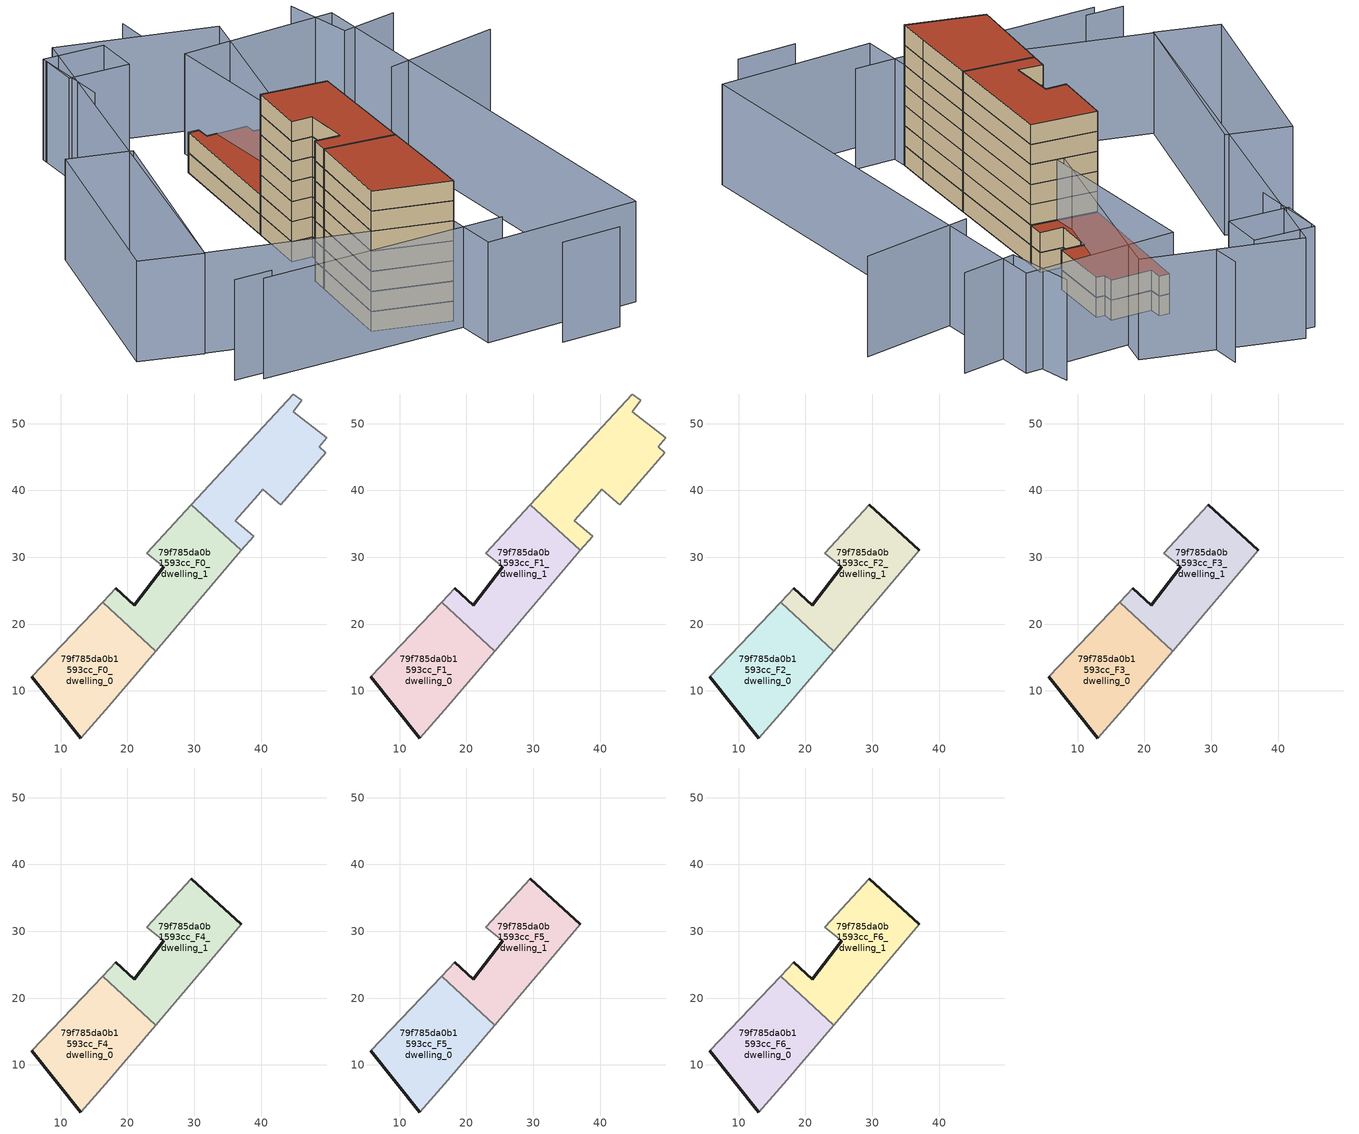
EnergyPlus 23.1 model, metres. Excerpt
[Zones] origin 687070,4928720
79f785da0b1593cc_F0_dwelling_0
 floor ground (EU_floor_Construction): 16.77,7.22 24.21,15.96 16.26,23.27 5.67,12.12 13.04,2.96 z0
 wall outside (EU_wall_Construction): 13.04,2.96 5.67,12.12 z0:3
 wall adiabatic (EU_wall_Construction): 24.21,15.96 16.77,7.22 13.04,2.96 / 5.67,12.12 16.26,23.27 z0:3
 wall to 79f785da0b1593cc_F0_dwelling_1 (EU_wall_Construction): 16.26,23.27 24.21,15.96 z0:3
79f785da0b1593cc_F0_dwelling_1
 floor ground (EU_floor_Construction): 24.21,15.96 37.04,31.02 29.58,37.89 22.85,30.59 25.39,28.57 21.04,22.84 18.24,25.35 16.26,23.27 z0
 wall outside (EU_wall_Construction): 18.24,25.35 21.04,22.84 25.39,28.57 z0:3
 wall adiabatic (EU_wall_Construction): 25.39,28.57 22.85,30.59 29.58,37.89 / 37.04,31.02 24.21,15.96 / 16.26,23.27 18.24,25.35 z0:3
 wall to 79f785da0b1593cc_F0_dwelling_2 (EU_wall_Construction): 29.58,37.89 37.04,31.02 z0:3
79f785da0b1593cc_F0_dwelling_2
 floor ground (EU_floor_Construction): 42.96,37.87 49.67,45.65 48.69,46.51 49.81,47.88 44.77,51.74 46.08,53.46 44.81,54.43 29.58,37.89 37.04,31.02 38.85,33.15 36.13,35.46 39.53,39.36 40.24,40.18 41.94,38.7 z0
 wall adiabatic (EU_wall_Construction): 29.58,37.89 44.81,54.43 46.08,53.46 44.77,51.74 49.81,47.88 48.69,46.51 49.67,45.65 42.96,37.87 41.94,38.7 40.24,40.18 39.53,39.36 36.13,35.46 38.85,33.15 37.04,31.02 z0:3
79f785da0b1593cc_F1_dwelling_0
 floor to 79f785da0b1593cc_F0_dwelling_0 (EU_floor_Construction): 16.77,7.22 24.21,15.96 16.26,23.27 5.67,12.12 13.04,2.96 z3
 wall outside (EU_wall_Construction): 13.04,2.96 5.67,12.12 z3:6
 wall adiabatic (EU_wall_Construction): 24.21,15.96 16.77,7.22 13.04,2.96 / 5.67,12.12 16.26,23.27 z3:6
 wall to 79f785da0b1593cc_F1_dwelling_1 (EU_wall_Construction): 16.26,23.27 24.21,15.96 z3:6
79f785da0b1593cc_F1_dwelling_1
 floor to 79f785da0b1593cc_F0_dwelling_1 (EU_floor_Construction): 24.21,15.96 37.04,31.02 29.58,37.89 22.85,30.59 25.39,28.57 21.04,22.84 18.24,25.35 16.26,23.27 z3
 wall outside (EU_wall_Construction): 18.24,25.35 21.04,22.84 25.39,28.57 z3:6
 wall adiabatic (EU_wall_Construction): 25.39,28.57 22.85,30.59 29.58,37.89 / 37.04,31.02 24.21,15.96 / 16.26,23.27 18.24,25.35 z3:6
 wall to 79f785da0b1593cc_F1_dwelling_2 (EU_wall_Construction): 29.58,37.89 37.04,31.02 z3:6
79f785da0b1593cc_F1_dwelling_2
 floor to 79f785da0b1593cc_F0_dwelling_2 (EU_floor_Construction): 42.96,37.87 49.67,45.65 48.69,46.51 49.81,47.88 44.77,51.74 46.08,53.46 44.81,54.43 29.58,37.89 37.04,31.02 38.85,33.15 36.13,35.46 39.53,39.36 40.24,40.18 41.94,38.7 z3
 wall adiabatic (EU_wall_Construction): 29.58,37.89 44.81,54.43 46.08,53.46 44.77,51.74 49.81,47.88 48.69,46.51 49.67,45.65 42.96,37.87 41.94,38.7 40.24,40.18 39.53,39.36 36.13,35.46 38.85,33.15 37.04,31.02 z3:6
 roof outside (EU_roof_Construction): 46.08,53.46 44.77,51.74 49.81,47.88 48.69,46.51 49.67,45.65 42.96,37.87 41.94,38.7 40.24,40.18 39.53,39.36 36.13,35.46 38.85,33.15 37.04,31.02 29.58,37.89 44.81,54.43 z6
79f785da0b1593cc_F2_dwelling_0
 floor to 79f785da0b1593cc_F1_dwelling_0 (EU_floor_Construction): 16.77,7.22 24.21,15.96 16.26,23.27 5.67,12.12 13.04,2.96 z6
 wall outside (EU_wall_Construction): 13.04,2.96 5.67,12.12 z6:9
 wall adiabatic (EU_wall_Construction): 24.21,15.96 16.77,7.22 13.04,2.96 / 5.67,12.12 16.26,23.27 z6:9
 wall to 79f785da0b1593cc_F2_dwelling_1 (EU_wall_Construction): 16.26,23.27 24.21,15.96 z6:9
79f785da0b1593cc_F2_dwelling_1
 floor to 79f785da0b1593cc_F1_dwelling_1 (EU_floor_Construction): 24.21,15.96 37.04,31.02 29.58,37.89 22.85,30.59 25.39,28.57 21.04,22.84 18.24,25.35 16.26,23.27 z6
 wall outside (EU_wall_Construction): 29.58,37.89 37.04,31.02 / 18.24,25.35 21.04,22.84 25.39,28.57 z6:9
 wall adiabatic (EU_wall_Construction): 25.39,28.57 22.85,30.59 29.58,37.89 / 37.04,31.02 24.21,15.96 / 16.26,23.27 18.24,25.35 z6:9
79f785da0b1593cc_F3_dwelling_0
 floor to 79f785da0b1593cc_F2_dwelling_0 (EU_floor_Construction): 16.77,7.22 24.21,15.96 16.26,23.27 5.67,12.12 13.04,2.96 z9
 wall outside (EU_wall_Construction): 13.04,2.96 5.67,12.12 z9:12
 wall adiabatic (EU_wall_Construction): 24.21,15.96 16.77,7.22 13.04,2.96 / 5.67,12.12 16.26,23.27 z9:12
 wall to 79f785da0b1593cc_F3_dwelling_1 (EU_wall_Construction): 16.26,23.27 24.21,15.96 z9:12
79f785da0b1593cc_F3_dwelling_1
 floor to 79f785da0b1593cc_F2_dwelling_1 (EU_floor_Construction): 24.21,15.96 37.04,31.02 29.58,37.89 22.85,30.59 25.39,28.57 21.04,22.84 18.24,25.35 16.26,23.27 z9
 wall outside (EU_wall_Construction): 29.58,37.89 37.04,31.02 / 18.24,25.35 21.04,22.84 25.39,28.57 z9:12
 wall adiabatic (EU_wall_Construction): 25.39,28.57 22.85,30.59 29.58,37.89 / 37.04,31.02 24.21,15.96 / 16.26,23.27 18.24,25.35 z9:12
79f785da0b1593cc_F4_dwelling_0
 floor to 79f785da0b1593cc_F3_dwelling_0 (EU_floor_Construction): 16.77,7.22 24.21,15.96 16.26,23.27 5.67,12.12 13.04,2.96 z12
 wall outside (EU_wall_Construction): 13.04,2.96 5.67,12.12 z12:15
 wall adiabatic (EU_wall_Construction): 24.21,15.96 16.77,7.22 13.04,2.96 / 5.67,12.12 16.26,23.27 z12:15
 wall to 79f785da0b1593cc_F4_dwelling_1 (EU_wall_Construction): 16.26,23.27 24.21,15.96 z12:15
79f785da0b1593cc_F4_dwelling_1
 floor to 79f785da0b1593cc_F3_dwelling_1 (EU_floor_Construction): 24.21,15.96 37.04,31.02 29.58,37.89 22.85,30.59 25.39,28.57 21.04,22.84 18.24,25.35 16.26,23.27 z12
 wall outside (EU_wall_Construction): 29.58,37.89 37.04,31.02 / 18.24,25.35 21.04,22.84 25.39,28.57 z12:15
 wall adiabatic (EU_wall_Construction): 25.39,28.57 22.85,30.59 29.58,37.89 / 37.04,31.02 24.21,15.96 / 16.26,23.27 18.24,25.35 z12:15
79f785da0b1593cc_F5_dwelling_0
 floor to 79f785da0b1593cc_F4_dwelling_0 (EU_floor_Construction): 16.77,7.22 24.21,15.96 16.26,23.27 5.67,12.12 13.04,2.96 z15
 wall outside (EU_wall_Construction): 13.04,2.96 5.67,12.12 z15:18
 wall adiabatic (EU_wall_Construction): 24.21,15.96 16.77,7.22 13.04,2.96 / 5.67,12.12 16.26,23.27 z15:18
 wall to 79f785da0b1593cc_F5_dwelling_1 (EU_wall_Construction): 16.26,23.27 24.21,15.96 z15:18
79f785da0b1593cc_F5_dwelling_1
 floor to 79f785da0b1593cc_F4_dwelling_1 (EU_floor_Construction): 24.21,15.96 37.04,31.02 29.58,37.89 22.85,30.59 25.39,28.57 21.04,22.84 18.24,25.35 16.26,23.27 z15
 wall outside (EU_wall_Construction): 29.58,37.89 37.04,31.02 / 18.24,25.35 21.04,22.84 25.39,28.57 z15:18
 wall adiabatic (EU_wall_Construction): 25.39,28.57 22.85,30.59 29.58,37.89 / 37.04,31.02 24.21,15.96 / 16.26,23.27 18.24,25.35 z15:18
79f785da0b1593cc_F6_dwelling_0
 floor to 79f785da0b1593cc_F5_dwelling_0 (EU_floor_Construction): 16.77,7.22 24.21,15.96 16.26,23.27 5.67,12.12 13.04,2.96 z18
 wall outside (EU_wall_Construction): 13.04,2.96 5.67,12.12 z18:21
 wall adiabatic (EU_wall_Construction): 24.21,15.96 16.77,7.22 13.04,2.96 / 5.67,12.12 16.26,23.27 z18:21
 wall to 79f785da0b1593cc_F6_dwelling_1 (EU_wall_Construction): 16.26,23.27 24.21,15.96 z18:21
 roof outside (EU_roof_Construction): 24.21,15.96 16.77,7.22 13.04,2.96 5.67,12.12 16.26,23.27 z21
79f785da0b1593cc_F6_dwelling_1
 floor to 79f785da0b1593cc_F5_dwelling_1 (EU_floor_Construction): 24.21,15.96 37.04,31.02 29.58,37.89 22.85,30.59 25.39,28.57 21.04,22.84 18.24,25.35 16.26,23.27 z18
 wall outside (EU_wall_Construction): 29.58,37.89 37.04,31.02 / 18.24,25.35 21.04,22.84 25.39,28.57 z18:21
 wall adiabatic (EU_wall_Construction): 25.39,28.57 22.85,30.59 29.58,37.89 / 37.04,31.02 24.21,15.96 / 16.26,23.27 18.24,25.35 z18:21
 roof outside (EU_roof_Construction): 37.04,31.02 24.21,15.96 16.26,23.27 18.24,25.35 21.04,22.84 25.39,28.57 22.85,30.59 29.58,37.89 z21
shading: 12.07,-13.37 19.67,-18.69 / -13.95,20.04 16.72,-2.61 / 56.71,29.47 73.07,21.54 / -15.82,23.51 -11.19,19.97 / 73.14,35.78 65.24,39.7 / 65.24,39.7 70.08,49.47 / 40.97,73.68 33.86,63.81 / 56.19,68.61 53.44,64.72 / 70.12,43.57 28.11,-17.61 / 28.11,-17.61 8.27,-3.98 / 8.27,-3.98 50.28,57.19 / 50.28,57.19 70.12,43.57 / 5.67,12.12 -9.22,30.6 / -9.22,30.6 45.41,74.61 / 45.41,74.61 60.29,56.13 / 60.29,56.13 5.67,12.12 / 18.13,51.88 -9.34,30.51 / -9.34,30.51 -15.23,38.09 / -15.23,38.09 12.24,59.46 / 12.24,59.46 18.13,51.88 / 48.76,68.42 44.22,62.84 / 44.22,62.84 36.96,68.75 / 36.96,68.75 41.5,74.33 / 41.5,74.33 48.76,68.42 z0:15
[Building]
EU S2 Campaign: North Axis=0; Terrain=City; Solar Distribution=FullExterior
[Site:Location]
Bologna: Latitude=44.5; Longitude=11.25; Time Zone=1; Elevation=37
[SizingPeriod:WeatherFileDays]
AnnualSizingPeriod: Begin Month=1; Begin Day of Month=1; End Month=12; End Day of Month=31; Day of Week for Start Day=Monday; Use Weather File Daylight Saving Period=No; Use Weather File Rain and Snow Indicators=No
[MATERIAL]
EU_InternalMass_Material: Roughness=MediumRough; Thickness=0.1; Conductivity=1; Density=1800; Specific Heat=900; Thermal Absorptance=0.9; Solar Absorptance=0.7; Visible Absorptance=0.7
[MATERIAL:NOMASS] Roughness=MediumRough; Thermal Absorptance=0.9; Solar Absorptance=0.7; Visible Absorptance=0.7
Name | Thermal Resistance
EU_wall_NoMass | 0.905828
EU_roof_NoMass | 0.37593
EU_floor_NoMass | 0.67114
[CONSTRUCTION]
EU_wall_Construction: EU_wall_NoMass
EU_roof_Construction: EU_roof_NoMass
EU_floor_Construction: EU_floor_NoMass
EU_InternalMass_Construction: EU_InternalMass_Material
[ZONE] Type=1; Multiplier=1; Ceiling Height=autocalculate; Floor Area=autocalculate; Part of Total Floor Area=Yes
Name | Volume
79f785da0b1593cc_F0_dwelling_0; 79f785da0b1593cc_F0_dwelling_2; 79f785da0b1593cc_F1_dwelling_2 | 547.4
79f785da0b1593cc_F1_dwelling_0; 79f785da0b1593cc_F2_dwelling_0; 79f785da0b1593cc_F3_dwelling_0; 79f785da0b1593cc_F4_dwelling_0; 79f785da0b1593cc_F5_dwelling_0; 79f785da0b1593cc_F6_dwelling_0 | 547.399
79f785da0b1593cc_F0_dwelling_1; 79f785da0b1593cc_F1_dwelling_1; 79f785da0b1593cc_F2_dwelling_1; 79f785da0b1593cc_F3_dwelling_1; 79f785da0b1593cc_F4_dwelling_1; 79f785da0b1593cc_F5_dwelling_1; 79f785da0b1593cc_F6_dwelling_1 | 547.389
[INTERNALMASS] Construction=EU_InternalMass_Construction
Name | Zone or ZoneList | Surface Area
79f785da0b1593cc_F0_dwelling_0_EU_InternalMass | 79f785da0b1593cc_F0_dwelling_0 | 182.467
79f785da0b1593cc_F0_dwelling_1_EU_InternalMass | 79f785da0b1593cc_F0_dwelling_1 | 182.463
79f785da0b1593cc_F0_dwelling_2_EU_InternalMass | 79f785da0b1593cc_F0_dwelling_2 | 182.467
79f785da0b1593cc_F1_dwelling_0_EU_InternalMass | 79f785da0b1593cc_F1_dwelling_0 | 182.467
79f785da0b1593cc_F1_dwelling_1_EU_InternalMass | 79f785da0b1593cc_F1_dwelling_1 | 182.463
79f785da0b1593cc_F1_dwelling_2_EU_InternalMass | 79f785da0b1593cc_F1_dwelling_2 | 182.467
79f785da0b1593cc_F2_dwelling_0_EU_InternalMass | 79f785da0b1593cc_F2_dwelling_0 | 273.694
79f785da0b1593cc_F2_dwelling_1_EU_InternalMass | 79f785da0b1593cc_F2_dwelling_1 | 273.695
79f785da0b1593cc_F3_dwelling_0_EU_InternalMass | 79f785da0b1593cc_F3_dwelling_0 | 273.694
79f785da0b1593cc_F3_dwelling_1_EU_InternalMass | 79f785da0b1593cc_F3_dwelling_1 | 273.695
79f785da0b1593cc_F4_dwelling_0_EU_InternalMass | 79f785da0b1593cc_F4_dwelling_0 | 273.694
79f785da0b1593cc_F4_dwelling_1_EU_InternalMass | 79f785da0b1593cc_F4_dwelling_1 | 273.695
79f785da0b1593cc_F5_dwelling_0_EU_InternalMass | 79f785da0b1593cc_F5_dwelling_0 | 273.694
79f785da0b1593cc_F5_dwelling_1_EU_InternalMass | 79f785da0b1593cc_F5_dwelling_1 | 273.695
79f785da0b1593cc_F6_dwelling_0_EU_InternalMass | 79f785da0b1593cc_F6_dwelling_0 | 273.694
79f785da0b1593cc_F6_dwelling_1_EU_InternalMass | 79f785da0b1593cc_F6_dwelling_1 | 273.695
[OTHEREQUIPMENT] Fuel Type=Electricity; Design Level Calculation Method=Watts/Area; Power per Zone Floor Area=1; Fraction Latent=0; Fraction Radiant=0; Fraction Lost=0; Carbon Dioxide Generation Rate=0; EndUse Subcategory=EU_Step8_InternalGains
Name | Zone or ZoneList or Space or SpaceList | Schedule
EU_Step8_InternalGain_79f785da0b1593cc_F0_dwelling_0_f000 | 79f785da0b1593cc_F0_dwelling_0 | EU_Step8_GainSchedule_79f785da0b1593cc_F0_dwelling_0_f000
EU_Step8_InternalGain_79f785da0b1593cc_F0_dwelling_1_f000 | 79f785da0b1593cc_F0_dwelling_1 | EU_Step8_GainSchedule_79f785da0b1593cc_F0_dwelling_1_f000
EU_Step8_InternalGain_79f785da0b1593cc_F0_dwelling_2_f000 | 79f785da0b1593cc_F0_dwelling_2 | EU_Step8_GainSchedule_79f785da0b1593cc_F0_dwelling_2_f000
EU_Step8_InternalGain_79f785da0b1593cc_F1_dwelling_0_f000 | 79f785da0b1593cc_F1_dwelling_0 | EU_Step8_GainSchedule_79f785da0b1593cc_F1_dwelling_0_f000
EU_Step8_InternalGain_79f785da0b1593cc_F1_dwelling_1_f000 | 79f785da0b1593cc_F1_dwelling_1 | EU_Step8_GainSchedule_79f785da0b1593cc_F1_dwelling_1_f000
EU_Step8_InternalGain_79f785da0b1593cc_F1_dwelling_2_f000 | 79f785da0b1593cc_F1_dwelling_2 | EU_Step8_GainSchedule_79f785da0b1593cc_F1_dwelling_2_f000
EU_Step8_InternalGain_79f785da0b1593cc_F2_dwelling_0_f000 | 79f785da0b1593cc_F2_dwelling_0 | EU_Step8_GainSchedule_79f785da0b1593cc_F2_dwelling_0_f000
EU_Step8_InternalGain_79f785da0b1593cc_F2_dwelling_1_f000 | 79f785da0b1593cc_F2_dwelling_1 | EU_Step8_GainSchedule_79f785da0b1593cc_F2_dwelling_1_f000
EU_Step8_InternalGain_79f785da0b1593cc_F3_dwelling_0_f000 | 79f785da0b1593cc_F3_dwelling_0 | EU_Step8_GainSchedule_79f785da0b1593cc_F3_dwelling_0_f000
EU_Step8_InternalGain_79f785da0b1593cc_F3_dwelling_1_f000 | 79f785da0b1593cc_F3_dwelling_1 | EU_Step8_GainSchedule_79f785da0b1593cc_F3_dwelling_1_f000
EU_Step8_InternalGain_79f785da0b1593cc_F4_dwelling_0_f000 | 79f785da0b1593cc_F4_dwelling_0 | EU_Step8_GainSchedule_79f785da0b1593cc_F4_dwelling_0_f000
EU_Step8_InternalGain_79f785da0b1593cc_F4_dwelling_1_f000 | 79f785da0b1593cc_F4_dwelling_1 | EU_Step8_GainSchedule_79f785da0b1593cc_F4_dwelling_1_f000
EU_Step8_InternalGain_79f785da0b1593cc_F5_dwelling_0_f000 | 79f785da0b1593cc_F5_dwelling_0 | EU_Step8_GainSchedule_79f785da0b1593cc_F5_dwelling_0_f000
EU_Step8_InternalGain_79f785da0b1593cc_F5_dwelling_1_f000 | 79f785da0b1593cc_F5_dwelling_1 | EU_Step8_GainSchedule_79f785da0b1593cc_F5_dwelling_1_f000
EU_Step8_InternalGain_79f785da0b1593cc_F6_dwelling_0_f000 | 79f785da0b1593cc_F6_dwelling_0 | EU_Step8_GainSchedule_79f785da0b1593cc_F6_dwelling_0_f000
EU_Step8_InternalGain_79f785da0b1593cc_F6_dwelling_1_f000 | 79f785da0b1593cc_F6_dwelling_1 | EU_Step8_GainSchedule_79f785da0b1593cc_F6_dwelling_1_f000
[ZONEVENTILATION:DESIGNFLOWRATE] Schedule=EU_AlwaysOn; Design Flow Rate Calculation Method=AirChanges/Hour; Air Changes per Hour=0.73129; Ventilation Type=Natural; Fan Pressure Rise=0; Fan Total Efficiency=1; Constant Term Coefficient=1; Temperature Term Coefficient=0; Velocity Term Coefficient=0; Velocity Squared Term Coefficient=0; Minimum Indoor Temperature=-100; Maximum Indoor Temperature=100; Delta Temperature=-100; Minimum Outdoor Temperature=-100; Maximum Outdoor Temperature=100; Maximum Wind Speed=40
Name | Zone or ZoneList or Space or SpaceList
EU_ConstantAir_79f785da0b1593cc_F0_dwelling_0 | 79f785da0b1593cc_F0_dwelling_0
EU_ConstantAir_79f785da0b1593cc_F0_dwelling_1 | 79f785da0b1593cc_F0_dwelling_1
EU_ConstantAir_79f785da0b1593cc_F0_dwelling_2 | 79f785da0b1593cc_F0_dwelling_2
EU_ConstantAir_79f785da0b1593cc_F1_dwelling_0 | 79f785da0b1593cc_F1_dwelling_0
EU_ConstantAir_79f785da0b1593cc_F1_dwelling_1 | 79f785da0b1593cc_F1_dwelling_1
EU_ConstantAir_79f785da0b1593cc_F1_dwelling_2 | 79f785da0b1593cc_F1_dwelling_2
EU_ConstantAir_79f785da0b1593cc_F2_dwelling_0 | 79f785da0b1593cc_F2_dwelling_0
EU_ConstantAir_79f785da0b1593cc_F2_dwelling_1 | 79f785da0b1593cc_F2_dwelling_1
EU_ConstantAir_79f785da0b1593cc_F3_dwelling_0 | 79f785da0b1593cc_F3_dwelling_0
EU_ConstantAir_79f785da0b1593cc_F3_dwelling_1 | 79f785da0b1593cc_F3_dwelling_1
EU_ConstantAir_79f785da0b1593cc_F4_dwelling_0 | 79f785da0b1593cc_F4_dwelling_0
EU_ConstantAir_79f785da0b1593cc_F4_dwelling_1 | 79f785da0b1593cc_F4_dwelling_1
EU_ConstantAir_79f785da0b1593cc_F5_dwelling_0 | 79f785da0b1593cc_F5_dwelling_0
EU_ConstantAir_79f785da0b1593cc_F5_dwelling_1 | 79f785da0b1593cc_F5_dwelling_1
EU_ConstantAir_79f785da0b1593cc_F6_dwelling_0 | 79f785da0b1593cc_F6_dwelling_0
EU_ConstantAir_79f785da0b1593cc_F6_dwelling_1 | 79f785da0b1593cc_F6_dwelling_1
[SIZING:ZONE] Zone Cooling Design Supply Air Temperature Input Method=SupplyAirTemperature; Zone Cooling Design Supply Air Temperature=13; Zone Heating Design Supply Air Temperature Input Method=SupplyAirTemperature; Zone Heating Design Supply Air Temperature=50; Zone Cooling Design Supply Air Humidity Ratio=0.008; Zone Heating Design Supply Air Humidity Ratio=0.008; Cooling Design Air Flow Method=DesignDay; Cooling Design Air Flow Rate=0; Cooling Minimum Air Flow per Zone Floor Area=0.000762; Cooling Minimum Air Flow=0; Cooling Minimum Air Flow Fraction=0.2; Heating Design Air Flow Method=DesignDay; Heating Design Air Flow Rate=0; Heating Maximum Air Flow per Zone Floor Area=0.002032; Heating Maximum Air Flow=0.141576; Heating Maximum Air Flow Fraction=0.3; Account for Dedicated Outdoor Air System=No; Dedicated Outdoor Air System Control Strategy=NeutralSupplyAir; Dedicated Outdoor Air Low Setpoint Temperature for Design=autosize; Dedicated Outdoor Air High Setpoint Temperature for Design=autosize; Zone Load Sizing Method=Sensible Load Only No Latent Load; Zone Latent Cooling Design Supply Air Humidity Ratio Input Method=HumidityRatioDifference; Zone Cooling Design Supply Air Humidity Ratio Difference=0.005; Zone Latent Heating Design Supply Air Humidity Ratio Input Method=HumidityRatioDifference; Zone Humidification Design Supply Air Humidity Ratio Difference=0.005
79f785da0b1593cc_F0_dwelling_0; 79f785da0b1593cc_F0_dwelling_1; 79f785da0b1593cc_F0_dwelling_2; 79f785da0b1593cc_F1_dwelling_0; 79f785da0b1593cc_F1_dwelling_1; 79f785da0b1593cc_F1_dwelling_2; 79f785da0b1593cc_F2_dwelling_0; 79f785da0b1593cc_F2_dwelling_1; 79f785da0b1593cc_F3_dwelling_0; 79f785da0b1593cc_F3_dwelling_1; 79f785da0b1593cc_F4_dwelling_0; 79f785da0b1593cc_F4_dwelling_1; 79f785da0b1593cc_F5_dwelling_0; 79f785da0b1593cc_F5_dwelling_1; 79f785da0b1593cc_F6_dwelling_0; 79f785da0b1593cc_F6_dwelling_1
[ThermostatSetpoint:DualSetpoint] Heating Setpoint Temperature Schedule=HVACTemplate-Always 20; Cooling Setpoint Temperature Schedule=HVACTemplate-Always 50
EU_HeatOnly_79f785da0b1593cc_F0_dwelling_0 Dual SP Control; EU_HeatOnly_79f785da0b1593cc_F0_dwelling_1 Dual SP Control; EU_HeatOnly_79f785da0b1593cc_F0_dwelling_2 Dual SP Control; EU_HeatOnly_79f785da0b1593cc_F1_dwelling_0 Dual SP Control; EU_HeatOnly_79f785da0b1593cc_F1_dwelling_1 Dual SP Control; EU_HeatOnly_79f785da0b1593cc_F1_dwelling_2 Dual SP Control; EU_HeatOnly_79f785da0b1593cc_F2_dwelling_0 Dual SP Control; EU_HeatOnly_79f785da0b1593cc_F2_dwelling_1 Dual SP Control; EU_HeatOnly_79f785da0b1593cc_F3_dwelling_0 Dual SP Control; EU_HeatOnly_79f785da0b1593cc_F3_dwelling_1 Dual SP Control; EU_HeatOnly_79f785da0b1593cc_F4_dwelling_0 Dual SP Control; EU_HeatOnly_79f785da0b1593cc_F4_dwelling_1 Dual SP Control; EU_HeatOnly_79f785da0b1593cc_F5_dwelling_0 Dual SP Control; EU_HeatOnly_79f785da0b1593cc_F5_dwelling_1 Dual SP Control; EU_HeatOnly_79f785da0b1593cc_F6_dwelling_0 Dual SP Control; EU_HeatOnly_79f785da0b1593cc_F6_dwelling_1 Dual SP Control
[ZoneControl:Thermostat] Control Type Schedule=HVACTemplate-Always 4
Name | Zone or ZoneList | Control
79f785da0b1593cc_F0_dwelling_0 Thermostat | 79f785da0b1593cc_F0_dwelling_0 | EU_HeatOnly_79f785da0b1593cc_F0_dwelling_0 Dual SP Control
79f785da0b1593cc_F0_dwelling_1 Thermostat | 79f785da0b1593cc_F0_dwelling_1 | EU_HeatOnly_79f785da0b1593cc_F0_dwelling_1 Dual SP Control
79f785da0b1593cc_F0_dwelling_2 Thermostat | 79f785da0b1593cc_F0_dwelling_2 | EU_HeatOnly_79f785da0b1593cc_F0_dwelling_2 Dual SP Control
79f785da0b1593cc_F1_dwelling_0 Thermostat | 79f785da0b1593cc_F1_dwelling_0 | EU_HeatOnly_79f785da0b1593cc_F1_dwelling_0 Dual SP Control
79f785da0b1593cc_F1_dwelling_1 Thermostat | 79f785da0b1593cc_F1_dwelling_1 | EU_HeatOnly_79f785da0b1593cc_F1_dwelling_1 Dual SP Control
79f785da0b1593cc_F1_dwelling_2 Thermostat | 79f785da0b1593cc_F1_dwelling_2 | EU_HeatOnly_79f785da0b1593cc_F1_dwelling_2 Dual SP Control
79f785da0b1593cc_F2_dwelling_0 Thermostat | 79f785da0b1593cc_F2_dwelling_0 | EU_HeatOnly_79f785da0b1593cc_F2_dwelling_0 Dual SP Control
79f785da0b1593cc_F2_dwelling_1 Thermostat | 79f785da0b1593cc_F2_dwelling_1 | EU_HeatOnly_79f785da0b1593cc_F2_dwelling_1 Dual SP Control
79f785da0b1593cc_F3_dwelling_0 Thermostat | 79f785da0b1593cc_F3_dwelling_0 | EU_HeatOnly_79f785da0b1593cc_F3_dwelling_0 Dual SP Control
79f785da0b1593cc_F3_dwelling_1 Thermostat | 79f785da0b1593cc_F3_dwelling_1 | EU_HeatOnly_79f785da0b1593cc_F3_dwelling_1 Dual SP Control
79f785da0b1593cc_F4_dwelling_0 Thermostat | 79f785da0b1593cc_F4_dwelling_0 | EU_HeatOnly_79f785da0b1593cc_F4_dwelling_0 Dual SP Control
79f785da0b1593cc_F4_dwelling_1 Thermostat | 79f785da0b1593cc_F4_dwelling_1 | EU_HeatOnly_79f785da0b1593cc_F4_dwelling_1 Dual SP Control
79f785da0b1593cc_F5_dwelling_0 Thermostat | 79f785da0b1593cc_F5_dwelling_0 | EU_HeatOnly_79f785da0b1593cc_F5_dwelling_0 Dual SP Control
79f785da0b1593cc_F5_dwelling_1 Thermostat | 79f785da0b1593cc_F5_dwelling_1 | EU_HeatOnly_79f785da0b1593cc_F5_dwelling_1 Dual SP Control
79f785da0b1593cc_F6_dwelling_0 Thermostat | 79f785da0b1593cc_F6_dwelling_0 | EU_HeatOnly_79f785da0b1593cc_F6_dwelling_0 Dual SP Control
79f785da0b1593cc_F6_dwelling_1 Thermostat | 79f785da0b1593cc_F6_dwelling_1 | EU_HeatOnly_79f785da0b1593cc_F6_dwelling_1 Dual SP Control
[Zone equipment]
79f785da0b1593cc_F0_dwelling_0: 79f785da0b1593cc_F0_dwelling_0 Ideal Loads Air System
79f785da0b1593cc_F0_dwelling_1: 79f785da0b1593cc_F0_dwelling_1 Ideal Loads Air System
79f785da0b1593cc_F0_dwelling_2: 79f785da0b1593cc_F0_dwelling_2 Ideal Loads Air System
79f785da0b1593cc_F1_dwelling_0: 79f785da0b1593cc_F1_dwelling_0 Ideal Loads Air System
79f785da0b1593cc_F1_dwelling_1: 79f785da0b1593cc_F1_dwelling_1 Ideal Loads Air System
79f785da0b1593cc_F1_dwelling_2: 79f785da0b1593cc_F1_dwelling_2 Ideal Loads Air System
79f785da0b1593cc_F2_dwelling_0: 79f785da0b1593cc_F2_dwelling_0 Ideal Loads Air System
79f785da0b1593cc_F2_dwelling_1: 79f785da0b1593cc_F2_dwelling_1 Ideal Loads Air System
79f785da0b1593cc_F3_dwelling_0: 79f785da0b1593cc_F3_dwelling_0 Ideal Loads Air System
79f785da0b1593cc_F3_dwelling_1: 79f785da0b1593cc_F3_dwelling_1 Ideal Loads Air System
79f785da0b1593cc_F4_dwelling_0: 79f785da0b1593cc_F4_dwelling_0 Ideal Loads Air System
79f785da0b1593cc_F4_dwelling_1: 79f785da0b1593cc_F4_dwelling_1 Ideal Loads Air System
79f785da0b1593cc_F5_dwelling_0: 79f785da0b1593cc_F5_dwelling_0 Ideal Loads Air System
79f785da0b1593cc_F5_dwelling_1: 79f785da0b1593cc_F5_dwelling_1 Ideal Loads Air System
79f785da0b1593cc_F6_dwelling_0: 79f785da0b1593cc_F6_dwelling_0 Ideal Loads Air System
79f785da0b1593cc_F6_dwelling_1: 79f785da0b1593cc_F6_dwelling_1 Ideal Loads Air System
[ZoneHVAC:IdealLoadsAirSystem] Availability Schedule=EU_AlwaysOn; Maximum Heating Supply Air Temperature [C]=50; Minimum Cooling Supply Air Temperature [C]=13; Maximum Heating Supply Air Humidity Ratio [kg-H20/kg-air]=0.0156; Minimum Cooling Supply Air Humidity Ratio [kg-H20/kg-air]=0.0077; Heating Limit=NoLimit; Cooling Limit=NoLimit; Heating Availability Schedule=EU_AlwaysOn; Cooling Availability Schedule=EU_CoolingOff; Dehumidification Control Type=ConstantSensibleHeatRatio; Cooling Sensible Heat Ratio=0.7; Humidification Control Type=None; Demand Controlled Ventilation Type=None; Outdoor Air Economizer Type=NoEconomizer; Heat Recovery Type=None; Sensible Heat Recovery Effectiveness=0.7; Latent Heat Recovery Effectiveness=0.65
79f785da0b1593cc_F0_dwelling_0 Ideal Loads Air System; 79f785da0b1593cc_F0_dwelling_1 Ideal Loads Air System; 79f785da0b1593cc_F0_dwelling_2 Ideal Loads Air System; 79f785da0b1593cc_F1_dwelling_0 Ideal Loads Air System; 79f785da0b1593cc_F1_dwelling_1 Ideal Loads Air System; 79f785da0b1593cc_F1_dwelling_2 Ideal Loads Air System; 79f785da0b1593cc_F2_dwelling_0 Ideal Loads Air System; 79f785da0b1593cc_F2_dwelling_1 Ideal Loads Air System; 79f785da0b1593cc_F3_dwelling_0 Ideal Loads Air System; 79f785da0b1593cc_F3_dwelling_1 Ideal Loads Air System; 79f785da0b1593cc_F4_dwelling_0 Ideal Loads Air System; 79f785da0b1593cc_F4_dwelling_1 Ideal Loads Air System; 79f785da0b1593cc_F5_dwelling_0 Ideal Loads Air System; 79f785da0b1593cc_F5_dwelling_1 Ideal Loads Air System; 79f785da0b1593cc_F6_dwelling_0 Ideal Loads Air System; 79f785da0b1593cc_F6_dwelling_1 Ideal Loads Air System
[SCHEDULE:CONSTANT]
Name | Hourly Value
EU_AlwaysOn | 1
EU_CoolingOff | 0
[SCHEDULE:FILE] Column Number=1; Rows to Skip at Top=0; Number of Hours of Data=8760; Column Separator=Comma; Interpolate to Timestep=No; Minutes per Item=60; Adjust Schedule for Daylight Savings=Yes
Name | File
EU_Step8_GainSchedule_79f785da0b1593cc_F0_dwelling_0_f000 | ../../schedules/79f785da0b1593cc/79f785da0b1593cc_F0_dwelling_0_f000_gain.csv
EU_Step8_GainSchedule_79f785da0b1593cc_F0_dwelling_1_f000 | ../../schedules/79f785da0b1593cc/79f785da0b1593cc_F0_dwelling_1_f000_gain.csv
EU_Step8_GainSchedule_79f785da0b1593cc_F0_dwelling_2_f000 | ../../schedules/79f785da0b1593cc/79f785da0b1593cc_F0_dwelling_2_f000_gain.csv
EU_Step8_GainSchedule_79f785da0b1593cc_F1_dwelling_0_f000 | ../../schedules/79f785da0b1593cc/79f785da0b1593cc_F1_dwelling_0_f000_gain.csv
EU_Step8_GainSchedule_79f785da0b1593cc_F1_dwelling_1_f000 | ../../schedules/79f785da0b1593cc/79f785da0b1593cc_F1_dwelling_1_f000_gain.csv
EU_Step8_GainSchedule_79f785da0b1593cc_F1_dwelling_2_f000 | ../../schedules/79f785da0b1593cc/79f785da0b1593cc_F1_dwelling_2_f000_gain.csv
EU_Step8_GainSchedule_79f785da0b1593cc_F2_dwelling_0_f000 | ../../schedules/79f785da0b1593cc/79f785da0b1593cc_F2_dwelling_0_f000_gain.csv
EU_Step8_GainSchedule_79f785da0b1593cc_F2_dwelling_1_f000 | ../../schedules/79f785da0b1593cc/79f785da0b1593cc_F2_dwelling_1_f000_gain.csv
EU_Step8_GainSchedule_79f785da0b1593cc_F3_dwelling_0_f000 | ../../schedules/79f785da0b1593cc/79f785da0b1593cc_F3_dwelling_0_f000_gain.csv
EU_Step8_GainSchedule_79f785da0b1593cc_F3_dwelling_1_f000 | ../../schedules/79f785da0b1593cc/79f785da0b1593cc_F3_dwelling_1_f000_gain.csv
EU_Step8_GainSchedule_79f785da0b1593cc_F4_dwelling_0_f000 | ../../schedules/79f785da0b1593cc/79f785da0b1593cc_F4_dwelling_0_f000_gain.csv
EU_Step8_GainSchedule_79f785da0b1593cc_F4_dwelling_1_f000 | ../../schedules/79f785da0b1593cc/79f785da0b1593cc_F4_dwelling_1_f000_gain.csv
EU_Step8_GainSchedule_79f785da0b1593cc_F5_dwelling_0_f000 | ../../schedules/79f785da0b1593cc/79f785da0b1593cc_F5_dwelling_0_f000_gain.csv
EU_Step8_GainSchedule_79f785da0b1593cc_F5_dwelling_1_f000 | ../../schedules/79f785da0b1593cc/79f785da0b1593cc_F5_dwelling_1_f000_gain.csv
EU_Step8_GainSchedule_79f785da0b1593cc_F6_dwelling_0_f000 | ../../schedules/79f785da0b1593cc/79f785da0b1593cc_F6_dwelling_0_f000_gain.csv
EU_Step8_GainSchedule_79f785da0b1593cc_F6_dwelling_1_f000 | ../../schedules/79f785da0b1593cc/79f785da0b1593cc_F6_dwelling_1_f000_gain.csv
[Schedule:Compact]
HVACTemplate-Always 20: Through: 12/31, For: AllDays, Until: 24:00, 20
HVACTemplate-Always 50: Through: 12/31, For: AllDays, Until: 24:00, 50
HVACTemplate-Always 4: Through: 12/31, For: AllDays, Until: 24:00, 4
